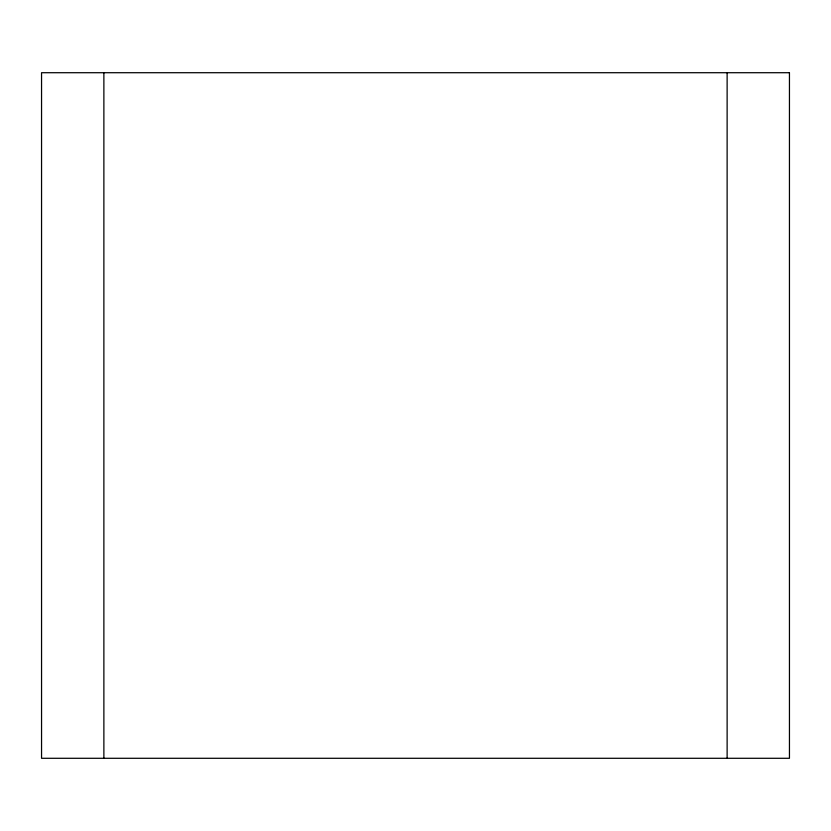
<?xml version="1.0" encoding="UTF-8"?>
<svg xmlns="http://www.w3.org/2000/svg" width="831" height="831" viewBox="0 0 831 831"><rect width="100%" height="100%" fill="white"/><g stroke="black" fill="none" stroke-linecap="round" stroke-linejoin="round"><path stroke-width="1.25" d="M727.125 72.713L727.125 758.288M103.875 72.713L103.875 758.288M789.45 72.713L41.55 72.713L41.55 758.288L789.45 758.288L789.45 72.713"/></g></svg>
